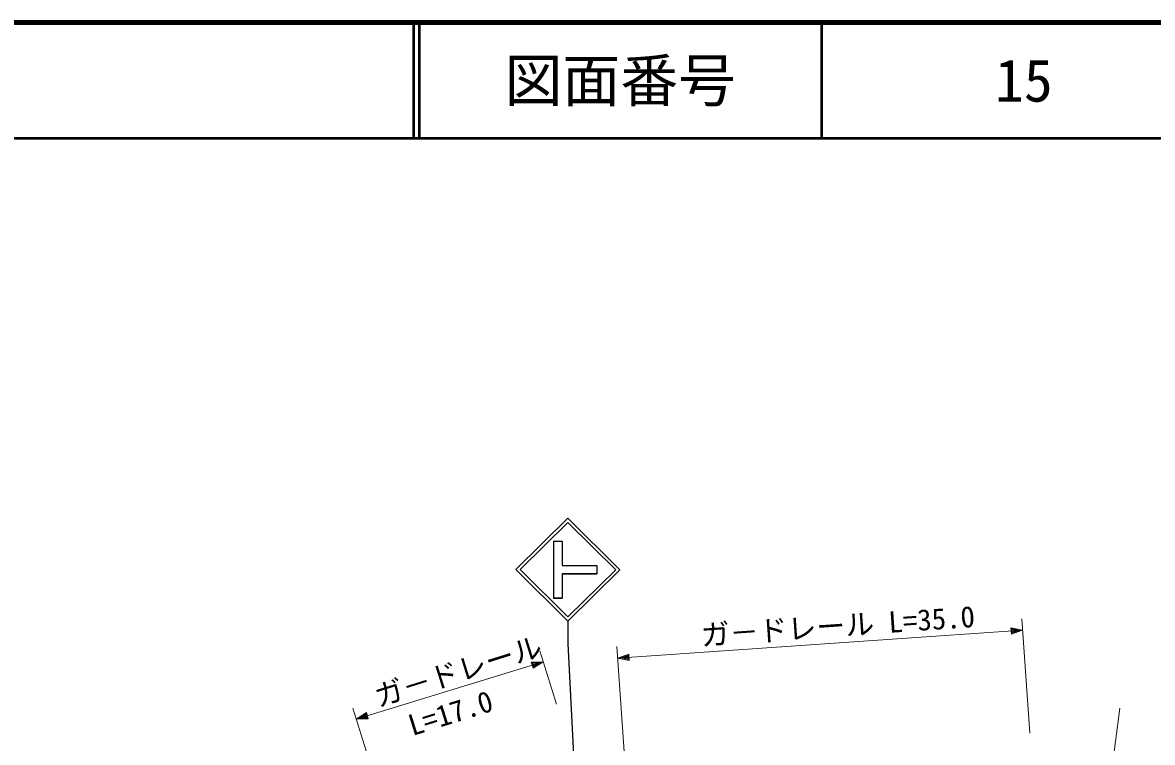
# Model space of a CAD drawing. Units: millimetres, scale not verified. Extents: x 40000 to 680000, y 20000 to 380000.
# Drawn here: x 474966 to 572604, y 317780 to 380000 of the extents above; entities that cross this region are included whole.
import ezdxf
from ezdxf.enums import TextEntityAlignment as Align

# ---------------------------------------------------------------- set-up
doc = ezdxf.new("R2010")
doc.units = ezdxf.units.MM
doc.header["$LTSCALE"] = 1000
doc.linetypes.add('CHAIN', pattern=[18.5, 12, -1.5, 3.5, -1.5])
for name, color, linetype, lineweight in [('M-BMK', 2, 'CHAIN', 13), ('M-STR-HTXT', 7, 'Continuous', 13), ('M-STR-STRC', 7, 'Continuous', 25), ('M-TTL', 2, 'Continuous', 140), ('M-TTL-LINE', 7, 'Continuous', 50)]:
    doc.layers.add(name, color=color, linetype=linetype, lineweight=lineweight)
doc.layers.add('M-TTL-TXT', color=7, linetype='Continuous')
doc.styles.add('ＭＳ ゴシック', font='')
doc.styles.get('ＭＳ ゴシック').set_extended_font_data('MS Gothic')

msp = doc.modelspace()

# ---------------------------------------------------------------- linework, layer by layer
at = {"layer": 'M-BMK'}
msp.add_line((566620, 296620), (569787, 320726), dxfattribs=at)
at = {"layer": 'M-STR-HTXT'}
for p, q in [((561322, 328469), (562020, 318576)), ((526380, 325073), (561392, 327485)), ((560416, 327141), (560377, 327692)), ((560377, 327692), (561392, 327485)), ((561392, 327485), (560416, 327141)), ((560450, 327222), (560422, 327616)), ((560422, 327616), (561113, 327466)), ((561113, 327466), (560450, 327222)), ((560484, 327304), (560468, 327540)), ((560468, 327540), (560954, 327455)), ((560954, 327455), (560484, 327304)), ((560518, 327385), (560513, 327464)), ((560513, 327464), (560715, 327438)), ((560715, 327438), (560518, 327385)), ((519655, 325686), (521101, 321074)), ((527008, 316164), (526311, 326056)), ((526380, 325073), (527356, 325417)), ((526659, 325092), (527322, 325335)), ((526818, 325103), (527288, 325254)), ((527057, 325119), (527253, 325172)), ((527253, 325172), (527259, 325094)), ((527288, 325254), (527304, 325018)), ((527322, 325335), (527350, 324942)), ((527356, 325417), (527395, 324866)), ((503801, 319797), (519950, 324744)), ((518915, 324716), (519950, 324744)), ((519080, 324188), (518915, 324716)), ((518976, 324652), (519684, 324662)), ((519094, 324275), (518976, 324652)), ((519038, 324588), (519531, 324616)), ((519109, 324362), (519038, 324588)), ((519950, 324744), (519080, 324188)), ((519684, 324662), (519094, 324275)), ((519100, 324525), (519302, 324545)), ((519123, 324449), (519100, 324525)), ((519531, 324616), (519109, 324362)), ((519302, 324545), (519123, 324449)), ((527395, 324866), (526380, 325073)), ((527350, 324942), (526659, 325092)), ((527304, 325018), (526818, 325103)), ((527259, 325094), (527057, 325119)), ((504952, 316127), (503506, 320739)), ((503801, 319797), (504672, 320353)), ((504068, 319879), (504657, 320266)), ((504657, 320266), (504776, 319889)), ((504672, 320353), (504837, 319825)), ((504837, 319825), (503801, 319797)), ((504776, 319889), (504068, 319879)), ((504221, 319926), (504643, 320179)), ((504714, 319953), (504221, 319926)), ((504450, 319996), (504628, 320092)), ((504652, 320016), (504450, 319996)), ((504628, 320092), (504652, 320016)), ((504643, 320179), (504714, 319953))]:
    msp.add_line(p, q, dxfattribs=at)
at = {"layer": 'M-STR-STRC'}
for p, q in [((517602, 332712), (522092, 337150)), ((526584, 332711), (522092, 337150)), ((517954, 332712), (522092, 336801)), ((526231, 332711), (522092, 336801)), ((520844, 335177), (521593, 335177)), ((520844, 335177), (520844, 330245)), ((520844, 335177), (520844, 330245)), ((520844, 335177), (521593, 335177)), ((521593, 335177), (521593, 333081)), ((521593, 335177), (521593, 333081)), ((521593, 333081), (524587, 333081)), ((521593, 333081), (524587, 333081)), ((524587, 333081), (524587, 332341)), ((524587, 333081), (524587, 332341)), ((517602, 332712), (522092, 328273)), ((517954, 332712), (522092, 328621)), ((524587, 332341), (521593, 332341)), ((521593, 332341), (521593, 330245)), ((521593, 332341), (524587, 332341)), ((521593, 332341), (521593, 330245)), ((522092, 328621), (526231, 332711)), ((522093, 328273), (526584, 332711)), ((521593, 330245), (520844, 330245)), ((520844, 330245), (521593, 330245)), ((522092, 328273), (522092, 326300)), ((522092, 326300), (523700, 295145))]:
    msp.add_line(p, q, dxfattribs=at)
at = {"layer": 'M-TTL'}
msp.add_line((680000, 380000), (40000, 380000), dxfattribs=at)
at = {"layer": 'M-TTL-LINE'}
for p, q in [((508747, 380000), (508747, 370000)), ((509247, 380000), (509247, 370000)), ((543997, 380000), (543997, 370000)), ((40000, 370000), (680000, 370000))]:
    msp.add_line(p, q, dxfattribs=at)

# ---------------------------------------------------------------- texts
at = {"layer": 'M-STR-HTXT', "style": 'ＭＳ ゴシック'}
for s, rotation, p in [('ガ－ドレール L=35.0', 3.953, (533684, 325580)), ('ガ－ドレール', 17.407, (505877, 320291)), ('L=17.0', 17.407, (508815, 317802))]:
    msp.add_text(s, height=1833, rotation=rotation, dxfattribs=at).set_placement(p, align=Align.BOTTOM_LEFT)
at = {"layer": 'M-TTL-TXT', "style": 'ＭＳ ゴシック'}
for s, p in [('図面番号', (526622, 375000)), ('15', (561497, 375000))]:
    msp.add_text(s, height=3666, dxfattribs=at).set_placement(p, align=Align.MIDDLE_CENTER)

doc.saveas('drawing.dxf')
